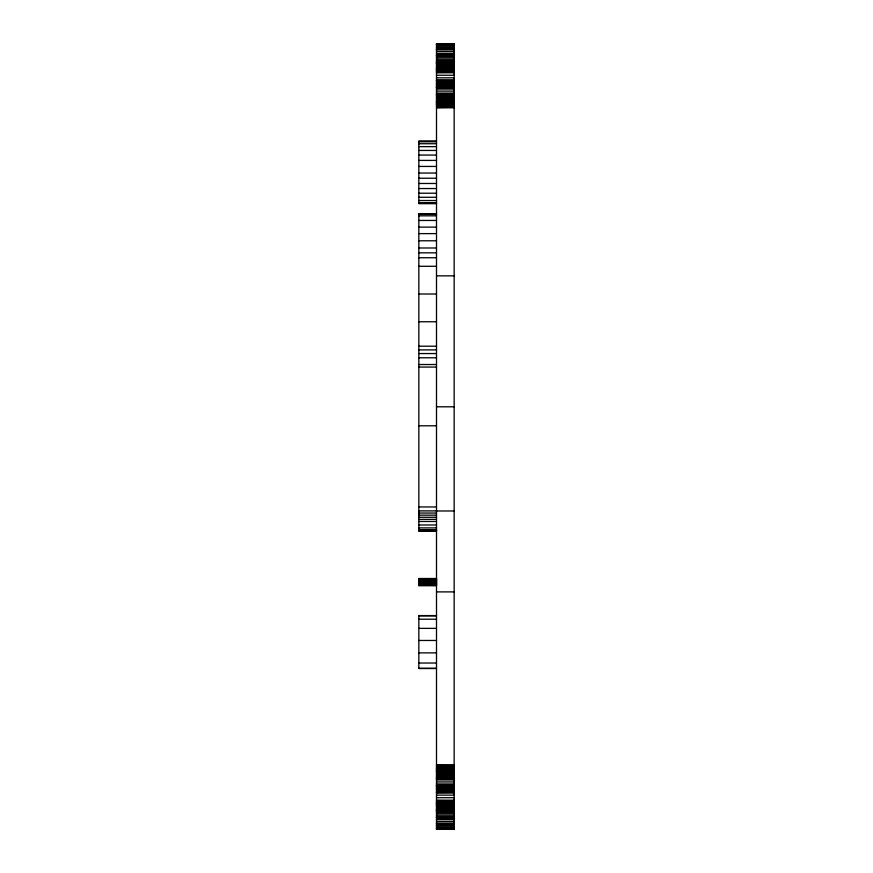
<?xml version="1.0" encoding="UTF-8"?>
<svg xmlns="http://www.w3.org/2000/svg" width="873" height="873" viewBox="0 0 873 873"><rect width="100%" height="100%" fill="white"/><g stroke="black" fill="none" stroke-linecap="round" stroke-linejoin="round"><path stroke-width="1.31" d="M436.5 43.781L454.156 43.781M436.5 43.923L454.156 44.043L436.5 44.087M436.5 44.458L454.156 44.545M436.5 44.676L454.156 44.676M436.5 44.818L454.156 44.818M436.5 45.101L454.156 45.101M436.5 46.171L454.156 46.171M436.5 47.524L454.156 47.524M436.5 48.986L454.156 48.91M436.5 49.074L454.156 49.074M436.5 49.215L454.156 49.215M436.5 49.368L454.156 49.368M436.5 49.772L454.156 49.772M436.5 51.474L454.156 51.474M436.5 53.362L454.156 53.362M436.5 55.064L454.156 55.064M436.5 55.315L454.156 55.195M436.5 55.457L454.156 55.457M436.5 55.654L454.156 55.654M436.5 55.861L454.156 55.861M436.5 56.276L454.156 56.276M436.5 57.738L454.156 57.738M436.5 59.277L454.156 59.277M436.5 60.684L454.156 60.684M436.5 61.165L454.156 61.165M436.5 61.645L454.156 61.645M436.5 62.07L454.156 62.07M436.5 62.147L454.156 62.223M436.5 62.332L454.156 62.332M436.5 62.561L454.156 62.561M436.5 62.801L454.156 62.801M436.5 63.031L454.156 63.031M436.5 63.227L454.156 63.227M436.5 63.423L454.156 63.423M436.5 63.718L454.156 63.718M436.5 64.657L454.156 64.657M436.5 65.606L454.156 65.606M436.5 66.566L454.156 66.49M436.5 67.112L454.156 67.112M436.5 67.603L454.156 67.603M436.5 68.061L454.156 68.061M436.5 68.356L454.156 68.356M436.5 68.651L454.156 68.651M436.5 68.934L454.156 68.934M436.5 69.196L454.156 69.196M436.5 69.458L454.156 69.458M436.5 69.698L454.156 69.698M436.5 69.785L454.156 69.873M436.5 69.993L454.156 69.993M436.5 70.353L454.156 70.353M436.5 70.713L454.156 70.713M436.5 71.084L454.156 71.084M436.5 71.466L454.156 71.466M436.5 71.859L454.156 71.859M436.5 72.219L454.156 72.219M436.5 72.426L454.156 72.328M436.5 72.765L454.156 72.765M436.5 75.253L454.156 75.253M436.5 77.817L454.156 77.817M436.5 80.196L454.156 80.196M436.5 80.283L454.156 80.349M436.5 80.556L454.156 80.556M436.5 80.774L454.156 80.774M436.5 81.058L454.156 81.058M436.5 82.018L454.156 82.018M436.5 82.99L454.156 82.99M436.5 83.906L454.156 83.906M436.5 84.114L454.156 84.114M436.5 84.321L454.156 84.321M436.5 84.561L454.156 84.561M436.5 85.259L454.156 85.259M436.5 85.969L454.156 85.969M436.5 86.634L454.156 86.634M436.5 86.831L454.156 86.831M436.5 87.027L454.156 87.027M436.5 87.224L454.156 87.224M436.5 87.442L454.156 87.442M436.5 87.671L454.156 87.671M436.5 87.867L454.156 87.867M436.5 87.987L454.156 87.987M436.5 89.93L454.156 89.93M436.5 91.894L454.156 91.894M436.5 93.793L454.156 93.793M436.5 94.044L454.156 94.044M436.5 94.306L454.156 94.306M436.5 94.557L454.156 94.557M454.156 94.644L436.5 94.731L454.156 94.841M436.5 95.179L454.156 95.179M436.5 95.528L454.156 95.528M436.5 95.888L454.156 95.888M436.5 96.532L454.156 96.532M436.5 97.176L454.156 97.176M436.5 97.831L454.156 97.831M436.5 98.889L454.156 98.889M436.5 99.948L454.156 99.948M436.5 101.115L454.156 101.028M436.5 101.323L454.156 101.323M436.5 101.53L454.156 101.53M436.5 101.748L454.156 101.748M436.5 102.076L454.156 102.076M436.5 102.403L454.156 102.403M436.5 102.741L454.156 102.741M436.5 103.156L454.156 103.156M436.5 103.571L454.156 103.571M436.5 103.996L454.156 103.996M436.5 104.302L454.156 104.302M436.5 104.607L454.156 104.607M436.5 104.924L454.156 104.924M436.5 105.851L454.156 105.851M436.5 106.79L454.156 106.79M454.156 107.739L436.5 107.936M436.5 140.88L418.844 140.88L418.844 203.66L436.5 203.66M418.844 141.786L436.5 141.786M418.844 143.729L436.5 143.729M418.844 146.642L436.5 146.642M418.844 150.451L436.5 150.451M418.844 155.067L436.5 155.067M418.844 160.425L436.5 160.425M418.844 166.437L436.5 166.437M418.844 173.04L436.5 173.04M418.844 178.234L436.5 178.234M418.844 183.483L436.5 183.483M418.844 188.546L436.5 188.546M418.844 193.217L436.5 193.217M418.844 197.287L436.5 197.287M418.844 200.528L436.5 200.528M418.844 202.722L436.5 202.722M418.844 203.256L436.5 203.256M418.844 213.743L436.5 213.71L418.844 213.787L418.844 530.98L436.5 530.98M418.844 214.136L436.5 214.136M418.844 215.817L436.5 215.817M418.844 220.465L436.5 220.465M418.844 227.122L436.5 227.122M418.844 233.615L436.5 233.615M418.844 240.784L436.5 240.784M418.844 247.987L436.5 247.987M418.844 252.832L436.5 252.832M418.844 257.742L436.5 257.742M418.844 266.287L436.5 266.287M436.5 275.857L454.156 275.857M418.844 294.015L436.5 294.015M418.844 321.755L436.5 321.755M418.844 346.21L436.5 346.21M418.844 349.887L436.5 349.887M418.844 353.554L436.5 353.554M418.844 357.777L436.5 357.777M418.844 364.521L436.5 364.521M418.844 367.064L436.5 367.064M436.5 406.796L454.156 406.796M418.844 425.795L436.5 425.795M418.844 506.951L436.5 506.951M418.844 510.901L436.5 510.901M436.5 510.978L454.156 510.978M418.844 513.04L436.5 513.04M418.844 515.157L436.5 515.157M418.844 517.274L436.5 517.274M418.844 519.38L436.5 519.38M418.844 521.476L436.5 521.476M418.844 524.979L436.5 524.979M418.844 527.892L436.5 527.892M418.844 529.933L436.5 529.933M418.844 530.348L436.5 530.348M418.844 530.457L436.5 530.457M418.844 530.675L436.5 530.729M418.844 530.806L436.5 530.871M436.5 578.493L418.844 578.537L418.844 585.685M418.844 578.624L436.5 578.679M418.844 578.941L436.5 578.821M418.844 579.039L436.5 579.105M418.844 579.192L436.5 579.17M418.844 579.432L436.5 579.508M418.844 579.552L436.5 579.552M418.844 579.727L436.5 579.727M418.844 579.923L436.5 579.923M418.844 580.196L436.5 580.119M418.844 580.381L436.5 580.381M418.844 580.567L436.5 580.567M418.844 580.741L436.5 580.741M418.844 580.927L436.5 580.796M418.844 581.058L436.5 581.058M418.844 581.254L436.5 581.178M418.844 581.407L436.5 581.407M418.844 581.636L436.5 581.636M418.844 581.876L436.5 581.876M418.844 582.105L436.5 582.105M418.844 582.324L436.5 582.324M418.844 582.542L436.5 582.542M418.844 582.749L436.5 582.749M418.844 582.848L436.5 582.957M418.844 583.077L436.5 583.142M418.844 583.273L436.5 583.208M418.844 583.393L436.5 583.513M436.5 583.622L418.844 583.622L436.5 583.819M418.844 584.026L436.5 583.917M418.844 584.124L436.5 584.124M418.844 584.353L436.5 584.408M418.844 584.506L436.5 584.452M418.844 584.637L436.5 584.79M418.844 584.877L436.5 584.954M418.844 585.063L436.5 585.139L418.844 585.325M418.844 585.456L436.5 585.51M418.844 585.619L436.5 585.587M436.5 591.894L454.156 591.894M436.5 615.585L418.844 615.585L418.844 668.532L436.5 668.532M418.844 615.825L436.5 615.825M418.844 619.219L436.5 619.219M418.844 628.374L436.5 628.374M418.844 640.466L436.5 640.466M418.844 652.884L436.5 652.884M418.844 663.022L436.5 663.022M418.844 668.282L436.5 668.282M436.5 765.075L454.156 765.195L436.5 765.261M436.5 766.188L454.156 766.188M436.5 767.127L454.156 767.127M436.5 768.087L454.156 768.087M436.5 768.382L454.156 768.382M436.5 768.698L454.156 768.698M436.5 769.004L454.156 769.004M436.5 769.419L454.156 769.419M436.5 769.833L454.156 769.833M436.5 770.248L454.156 770.248M436.5 770.586L454.156 770.586M436.5 770.924L454.156 770.924M436.5 771.252L454.156 771.252M436.5 771.459L454.156 771.459M436.5 771.677L454.156 771.677M436.5 771.928L454.156 771.928M436.5 772.005L454.156 772.005M436.5 773.031L454.156 773.031M436.5 774.089L454.156 774.089M436.5 775.213L454.156 775.213M436.5 775.813L454.156 775.813M436.5 776.457L454.156 776.457M436.5 777.09L454.156 777.09M436.5 777.461L454.156 777.461M436.5 777.81L454.156 777.81M436.5 778.181L454.156 778.258M436.5 778.356L454.156 778.443M436.5 778.694L454.156 778.694M436.5 778.945L454.156 778.945M436.5 779.229L454.156 779.229M436.5 781.073L454.156 781.073M436.5 783.037L454.156 783.037M436.5 784.98L454.156 784.98M436.5 785.133L454.156 785.133M436.5 785.329L454.156 785.329M436.5 785.547L454.156 785.547M436.5 785.765L454.156 785.765M436.5 785.973L454.156 785.973M436.5 786.158L454.156 786.158M436.5 786.355L454.156 786.355M436.5 787.02L454.156 787.02M436.5 787.719L454.156 787.719M436.5 788.494L454.156 788.417M436.5 788.679L454.156 788.679M436.5 788.886L454.156 788.886M436.5 789.094L454.156 789.094M436.5 789.989L454.156 789.989M436.5 790.96L454.156 790.96M436.5 791.92L454.156 791.92M436.5 792.215L454.156 792.215M436.5 792.433L454.156 792.433M436.5 792.651L454.156 792.651L436.5 792.804M436.5 795.139L454.156 795.139M436.5 797.693L454.156 797.693M436.5 800.192L454.156 800.192M436.5 800.574L454.156 800.672M436.5 800.792L454.156 800.792M436.5 801.13L454.156 801.13M436.5 801.523L454.156 801.523M436.5 801.916L454.156 801.916M436.5 802.276L454.156 802.276M436.5 802.636L454.156 802.636M436.5 802.996L454.156 802.996M436.5 803.127L454.156 803.215M436.5 803.313L454.156 803.313M436.5 803.542L454.156 803.542M436.5 803.804L454.156 803.804M436.5 804.098L454.156 804.098M436.5 804.349L454.156 804.349M436.5 804.644L454.156 804.644M436.5 804.928L454.156 804.928M436.5 805.386L454.156 805.386M436.5 805.877L454.156 805.877M436.5 806.357L454.156 806.466M436.5 806.554L454.156 806.554M436.5 807.372L454.156 807.372M436.5 808.322L454.156 808.322M436.5 809.26L454.156 809.26M436.5 809.577L454.156 809.577M436.5 809.773L454.156 809.773M436.5 810.002L454.156 810.002M436.5 810.199L454.156 810.199M436.5 810.428L454.156 810.428M436.5 810.668L454.156 810.668M436.5 810.777L454.156 810.853M436.5 810.93L454.156 810.93M436.5 811.344L454.156 811.344M436.5 811.835L454.156 811.835M436.5 812.305L454.156 812.305M436.5 813.701L454.156 813.701M436.5 815.229L454.156 815.229M436.5 816.702L454.156 816.702M436.5 817.128L454.156 817.128M436.5 817.335L454.156 817.335M436.5 817.543L454.156 817.543M436.5 817.685L454.156 817.685M436.5 817.925L454.156 817.805M436.5 819.605L454.156 819.605M436.5 821.493L454.156 821.493M436.5 823.195L454.156 823.195M436.5 823.632L454.156 823.632M436.5 823.926L454.156 823.785M436.5 824.09L454.156 824.014M436.5 824.167L454.156 824.167M436.5 825.443L454.156 825.443M436.5 826.807L454.156 826.807M436.5 827.877L454.156 827.877M436.5 828.182L454.156 828.324M436.5 828.455L454.156 828.499L436.5 828.521M436.5 828.957L454.156 828.903M436.5 829.186L454.156 829.23M454.156 43.65L436.5 43.705L436.5 829.35L454.156 829.295L454.156 43.65"/></g></svg>
